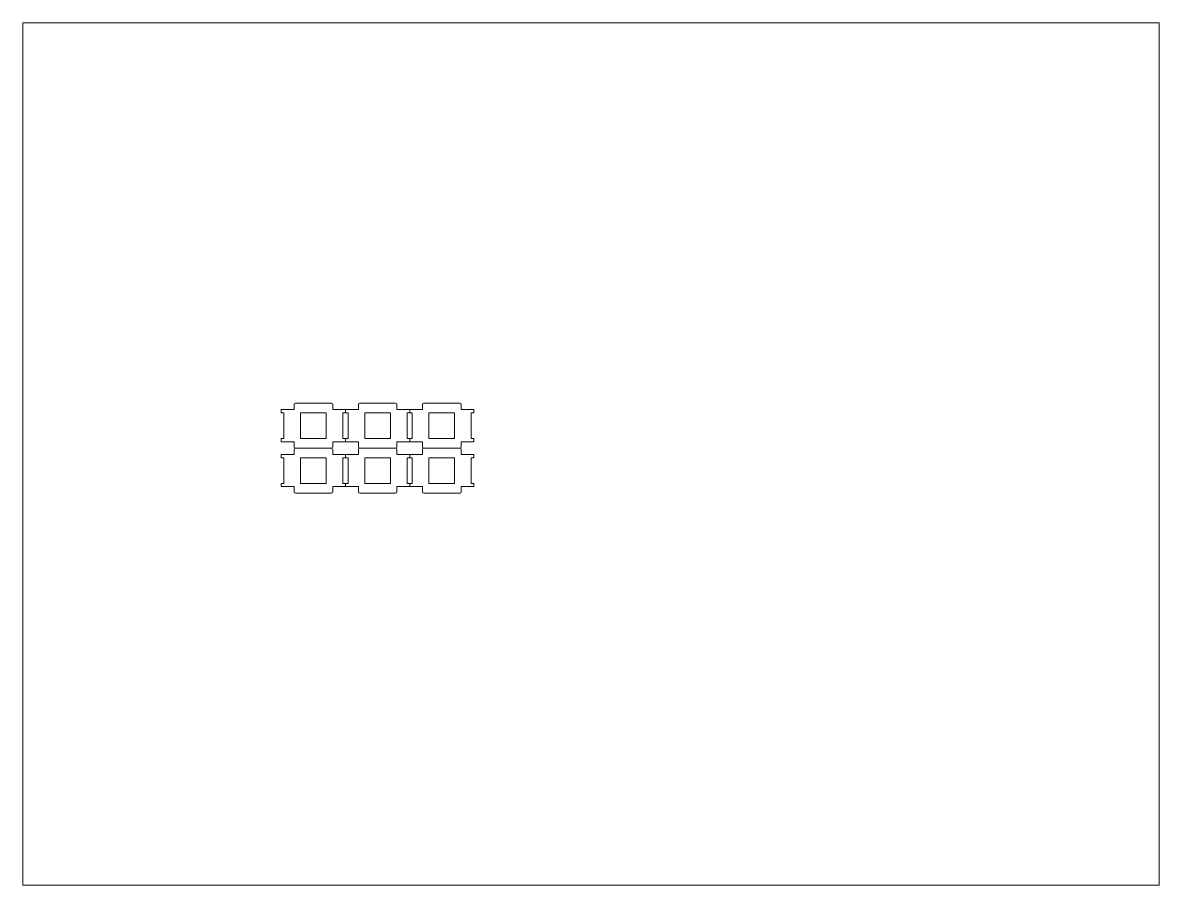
# Paper-space layout 'Layout2' of a CAD drawing. Header units: millimetres. Extents: x 26 to 231, y 20 to 176.
# The model-space entities are those that its viewports show. They can reach past a viewport. Long polylines and large blocks are cut down to what shows.
import ezdxf

# ---------------------------------------------------------------- set-up
doc = ezdxf.new("R2010")
doc.units = ezdxf.units.MM

msp = doc.modelspace()

# ---------------------------------------------------------------- linework, layer by layer
at = {"color": 1, "linetype": 'Continuous', "lineweight": 5}
for p, q in [((2654.1, 2000.3), (2654.1, 2005.3)), ((2655.4, 2006.6), (2690.9, 2006.6)), ((2692.2, 2005.3), (2692.2, 2000.3)), ((2717.6, 2000.3), (2717.6, 2005.3)), ((2718.9, 2006.6), (2754.4, 2006.6)), ((2755.7, 2005.3), (2755.7, 2000.3)), ((2781.1, 2000.3), (2781.1, 2005.3)), ((2782.4, 2006.6), (2817.9, 2006.6)), ((2819.2, 2005.3), (2819.2, 2000.3)), ((2641.4, 2000.3), (2641.4, 1997.1)), ((2654.1, 2000.3), (2641.4, 2000.3)), ((2641.4, 1997.1), (2643.9, 1997.1)), ((2643.9, 1997.1), (2643.9, 1971.7)), ((2685.8, 1997.1), (2660.4, 1997.1)), ((2660.4, 1997.1), (2660.4, 1971.7)), ((2685.8, 1971.7), (2685.8, 1997.1)), ((2704.9, 2000.3), (2692.2, 2000.3)), ((2702.3, 1997.1), (2704.9, 1997.1)), ((2702.3, 1971.7), (2702.3, 1997.1)), ((2704.9, 2000.3), (2704.9, 1997.1)), ((2717.6, 2000.3), (2704.9, 2000.3)), ((2704.9, 1997.1), (2704.9, 2000.3)), ((2704.9, 1997.1), (2707.4, 1997.1)), ((2707.4, 1997.1), (2707.4, 1971.7)), ((2749.3, 1997.1), (2723.9, 1997.1)), ((2723.9, 1997.1), (2723.9, 1971.7)), ((2749.3, 1971.7), (2749.3, 1997.1)), ((2768.4, 2000.3), (2755.7, 2000.3)), ((2765.8, 1997.1), (2768.4, 1997.1)), ((2765.8, 1971.7), (2765.8, 1997.1)), ((2768.4, 2000.3), (2768.4, 1997.1)), ((2781.1, 2000.3), (2768.4, 2000.3)), ((2768.4, 1997.1), (2768.4, 2000.3)), ((2768.4, 1997.1), (2770.9, 1997.1)), ((2770.9, 1997.1), (2770.9, 1971.7)), ((2812.8, 1997.1), (2787.4, 1997.1)), ((2787.4, 1997.1), (2787.4, 1971.7)), ((2812.8, 1971.7), (2812.8, 1997.1)), ((2831.9, 2000.3), (2819.2, 2000.3)), ((2829.3, 1997.1), (2831.9, 1997.1)), ((2829.3, 1971.7), (2829.3, 1997.1)), ((2831.9, 1997.1), (2831.9, 2000.3)), ((2643.9, 1971.7), (2641.4, 1971.7)), ((2641.4, 1971.7), (2641.4, 1968.5)), ((2641.4, 1968.5), (2654.1, 1968.5)), ((2654.1, 1968.5), (2654.1, 1963.4)), ((2660.4, 1971.7), (2685.8, 1971.7)), ((2692.2, 1968.5), (2704.9, 1968.5)), ((2692.2, 1963.4), (2692.2, 1968.5)), ((2704.9, 1971.7), (2702.3, 1971.7)), ((2707.4, 1971.7), (2704.9, 1971.7)), ((2704.9, 1971.7), (2704.9, 1968.5)), ((2704.9, 1968.5), (2704.9, 1971.7)), ((2704.9, 1968.5), (2717.6, 1968.5)), ((2717.6, 1968.5), (2717.6, 1963.4)), ((2723.9, 1971.7), (2749.3, 1971.7)), ((2755.7, 1968.5), (2768.4, 1968.5)), ((2755.7, 1963.4), (2755.7, 1968.5)), ((2768.4, 1971.7), (2765.8, 1971.7)), ((2770.9, 1971.7), (2768.4, 1971.7)), ((2768.4, 1971.7), (2768.4, 1968.5)), ((2768.4, 1968.5), (2768.4, 1971.7)), ((2768.4, 1968.5), (2781.1, 1968.5)), ((2781.1, 1968.5), (2781.1, 1963.4)), ((2787.4, 1971.7), (2812.8, 1971.7)), ((2819.2, 1968.5), (2831.9, 1968.5)), ((2819.2, 1963.4), (2819.2, 1968.5)), ((2831.9, 1971.7), (2829.3, 1971.7)), ((2831.9, 1968.5), (2831.9, 1971.7)), ((2641.4, 1955.8), (2641.4, 1952.6)), ((2654.1, 1955.8), (2641.4, 1955.8)), ((2654.1, 1955.8), (2654.1, 1960.9)), ((2655.4, 1962.2), (2690.9, 1962.2)), ((2655.4, 1962.2), (2690.9, 1962.2)), ((2692.2, 1960.9), (2692.2, 1955.8)), ((2704.9, 1955.8), (2692.2, 1955.8)), ((2704.9, 1955.8), (2704.9, 1952.6)), ((2717.6, 1955.8), (2704.9, 1955.8)), ((2704.9, 1952.6), (2704.9, 1955.8)), ((2717.6, 1955.8), (2717.6, 1960.9)), ((2718.9, 1962.2), (2754.4, 1962.2)), ((2718.9, 1962.2), (2754.4, 1962.2)), ((2755.7, 1960.9), (2755.7, 1955.8)), ((2768.4, 1955.8), (2755.7, 1955.8)), ((2768.4, 1955.8), (2768.4, 1952.6)), ((2781.1, 1955.8), (2768.4, 1955.8)), ((2768.4, 1952.6), (2768.4, 1955.8)), ((2781.1, 1955.8), (2781.1, 1960.9)), ((2782.4, 1962.2), (2817.9, 1962.2)), ((2782.4, 1962.2), (2817.9, 1962.2)), ((2819.2, 1960.9), (2819.2, 1955.8)), ((2831.9, 1955.8), (2819.2, 1955.8)), ((2831.9, 1952.6), (2831.9, 1955.8)), ((2641.4, 1952.6), (2643.9, 1952.6)), ((2643.9, 1952.6), (2643.9, 1927.2)), ((2685.8, 1952.6), (2660.4, 1952.6)), ((2660.4, 1952.6), (2660.4, 1927.2)), ((2685.8, 1927.2), (2685.8, 1952.6)), ((2702.3, 1952.6), (2704.9, 1952.6)), ((2702.3, 1927.2), (2702.3, 1952.6)), ((2704.9, 1952.6), (2707.4, 1952.6)), ((2707.4, 1952.6), (2707.4, 1927.2)), ((2749.3, 1952.6), (2723.9, 1952.6)), ((2723.9, 1952.6), (2723.9, 1927.2)), ((2749.3, 1927.2), (2749.3, 1952.6)), ((2765.8, 1952.6), (2768.4, 1952.6)), ((2765.8, 1927.2), (2765.8, 1952.6)), ((2768.4, 1952.6), (2770.9, 1952.6)), ((2770.9, 1952.6), (2770.9, 1927.2)), ((2812.8, 1952.6), (2787.4, 1952.6)), ((2787.4, 1952.6), (2787.4, 1927.2)), ((2812.8, 1927.2), (2812.8, 1952.6)), ((2829.3, 1952.6), (2831.9, 1952.6)), ((2829.3, 1927.2), (2829.3, 1952.6)), ((2643.9, 1927.2), (2641.4, 1927.2)), ((2641.4, 1927.2), (2641.4, 1924.1)), ((2641.4, 1924.1), (2654.1, 1924.1)), ((2654.1, 1924.1), (2654.1, 1919)), ((2660.4, 1927.2), (2685.8, 1927.2)), ((2692.2, 1924.1), (2704.9, 1924.1)), ((2692.2, 1919), (2692.2, 1924.1)), ((2704.9, 1927.2), (2702.3, 1927.2)), ((2707.4, 1927.2), (2704.9, 1927.2)), ((2704.9, 1927.2), (2704.9, 1924.1)), ((2704.9, 1924.1), (2704.9, 1927.2)), ((2704.9, 1924.1), (2717.6, 1924.1)), ((2717.6, 1924.1), (2717.6, 1919)), ((2723.9, 1927.2), (2749.3, 1927.2)), ((2755.7, 1924.1), (2768.4, 1924.1)), ((2755.7, 1919), (2755.7, 1924.1)), ((2768.4, 1927.2), (2765.8, 1927.2)), ((2770.9, 1927.2), (2768.4, 1927.2)), ((2768.4, 1927.2), (2768.4, 1924.1)), ((2768.4, 1924.1), (2768.4, 1927.2)), ((2768.4, 1924.1), (2781.1, 1924.1)), ((2781.1, 1924.1), (2781.1, 1919)), ((2787.4, 1927.2), (2812.8, 1927.2)), ((2819.2, 1924.1), (2831.9, 1924.1)), ((2819.2, 1919), (2819.2, 1924.1)), ((2831.9, 1927.2), (2829.3, 1927.2)), ((2831.9, 1924.1), (2831.9, 1927.2)), ((2655.4, 1917.7), (2690.9, 1917.7)), ((2718.9, 1917.7), (2754.4, 1917.7)), ((2782.4, 1917.7), (2817.9, 1917.7))]:
    msp.add_line(p, q, dxfattribs=at)
for centre, start, end in [((2655.4, 2005.3), 90, 180), ((2690.9, 2005.3), 0, 90), ((2718.9, 2005.3), 90, 180), ((2754.4, 2005.3), 0, 90), ((2782.4, 2005.3), 90, 180), ((2817.9, 2005.3), 0, 90), ((2655.4, 1963.4), 180, 270), ((2655.4, 1960.9), 90, 180), ((2690.9, 1963.4), 270, 0), ((2690.9, 1960.9), 0, 90), ((2718.9, 1963.4), 180, 270), ((2718.9, 1960.9), 90, 180), ((2754.4, 1963.4), 270, 0), ((2754.4, 1960.9), 0, 90), ((2782.4, 1963.4), 180, 270), ((2782.4, 1960.9), 90, 180), ((2817.9, 1963.4), 270, 0), ((2817.9, 1960.9), 0, 90), ((2655.4, 1919), 180, 270), ((2690.9, 1919), 270, 0), ((2718.9, 1919), 180, 270), ((2754.4, 1919), 270, 0), ((2782.4, 1919), 180, 270), ((2817.9, 1919), 270, 0)]:
    msp.add_arc(centre, 1.27, start, end, dxfattribs=at)

psp = doc.layouts.new('Layout2')

# ---------------------------------------------------------------- viewports
at = {"layer": '0'}
psp.add_viewport(center=(128.5, 97.5), size=(205.6, 156), view_center_point=(2947.66, 1956.37), view_height=852.8164, dxfattribs=at)

doc.saveas('drawing.dxf')
